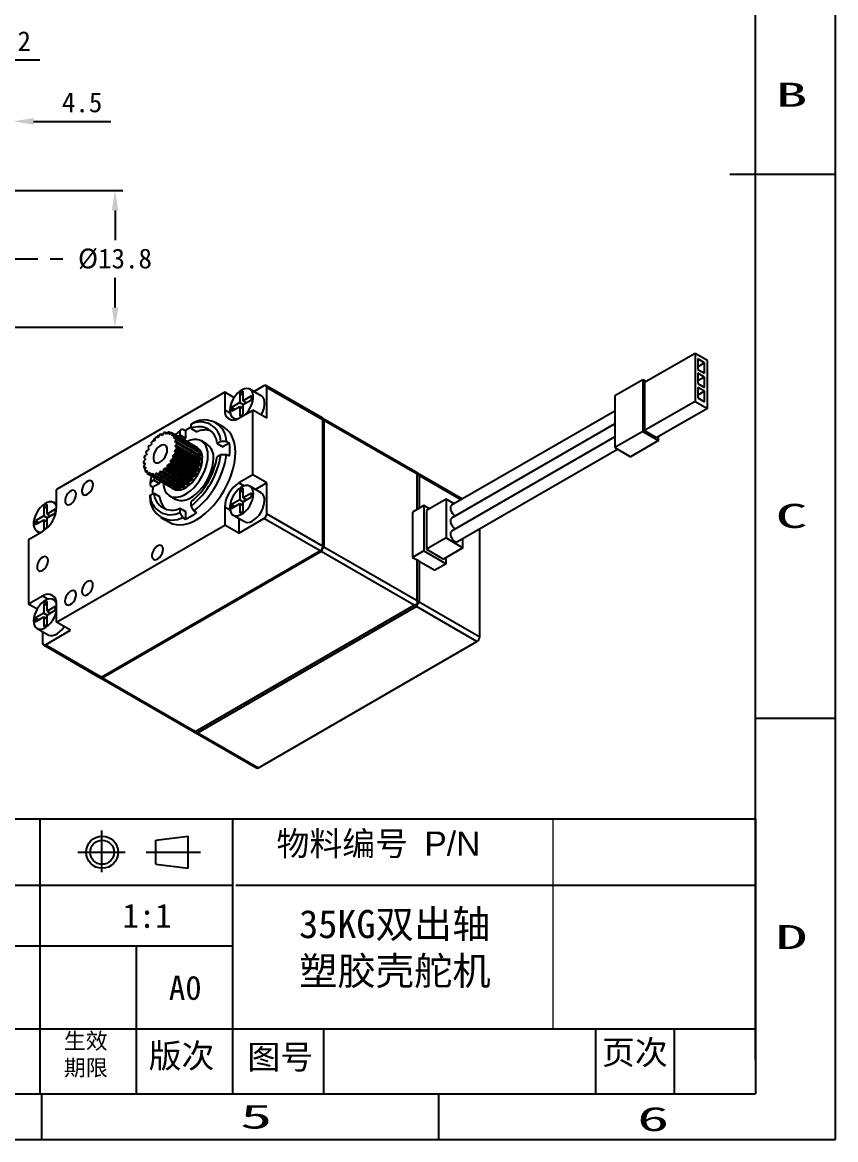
# Model space of a CAD drawing. Header units: millimetres. Extents: x 453 to 694, y 48 to 218.
# Drawn here: x 611.7 to 693.8, y 48.3 to 161 of the extents above; entities that cross this region are included whole.
import ezdxf
from ezdxf.enums import TextEntityAlignment as Align

# ---------------------------------------------------------------- set-up
doc = ezdxf.new("R2010")
doc.units = ezdxf.units.MM
doc.header["$PDSIZE"] = -1
doc.linetypes.add('ACAD_ISO04W100', pattern=[30.5, 24, -3, 0.5, -3])
doc.linetypes.add('CENTER', pattern=[10.16, 6.35, -1.27, 1.27, -1.27])
for name, color, linetype in [('中心线', 6, 'CENTER'), ('标注', 5, 'Continuous'), ('细实线', 5, 'Continuous')]:
    doc.layers.add(name, color=color, linetype=linetype)
doc.styles.add('style1', font='', dxfattribs={"height": 3.5})
doc.styles.get('style1').set_extended_font_data('FangSong_GB2312')
doc.dimstyles.new('副本 Standard', dxfattribs={"dimtxt": 2, "dimasz": 2, "dimexe": 0.8, "dimexo": 0.625, "dimgap": 0.9, "dimtad": 1, "dimtih": 1, "dimtoh": 1, "dimdsep": 46, "dimtxsty": 'Standard', "dimcen": 0.09, "dimclrd": 5, "dimclre": 5, "dimadec": 3, "dimazin": 2, "dimtfac": 1, "dimtdec": 4, "dimtofl": 0, "dimtmove": 0, "dimatfit": 3, "dimfxl": 0, "dimtolj": 1, "dimtzin": 0, "dimarcsym": 0})

# ---------------------------------------------------------------- blocks, each defined once
blk = doc.blocks.new('*D128')
at = {"layer": 'Defpoints', "color": 0}
for p in [(606.32, 157.22), (604.32, 147.15), (606.32, 143.47)]:
    blk.add_point(p, dxfattribs=at)
at = {"layer": '标注', "color": 5, "lineweight": -2}
for p, q in [((604.32, 147.77), (604.32, 158.02)), ((606.32, 144.09), (606.32, 158.02)), ((602.32, 157.22), (600.32, 157.22)), ((608.32, 157.22), (613.45, 157.22))]:
    blk.add_line(p, q, dxfattribs=at)
at = {"layer": '标注', "color": 5}
for points in [[(602.32, 157.55), (602.32, 156.89), (604.32, 157.22)], [(608.32, 157.55), (608.32, 156.89), (606.32, 157.22)]]:
    blk.add_solid(points, dxfattribs=at)
at = {"layer": '标注', "color": 0, "insert": (611.88, 159.12), "char_height": 2, "attachment_point": 5}
blk.add_mtext('\\A1;2', dxfattribs=at)
blk = doc.blocks.new('*D129')
at = {"layer": 'Defpoints', "color": 0}
for p in [(606.32, 151.03), (606.32, 141.68), (610.82, 140.15)]:
    blk.add_point(p, dxfattribs=at)
at = {"layer": '标注', "color": 5, "lineweight": -2}
for p, q in [((606.32, 142.3), (606.32, 151.83)), ((610.82, 140.77), (610.82, 151.83)), ((604.32, 151.03), (602.32, 151.03)), ((612.82, 151.03), (620.62, 151.03))]:
    blk.add_line(p, q, dxfattribs=at)
at = {"layer": '标注', "color": 5}
for points in [[(604.32, 151.37), (604.32, 150.7), (606.32, 151.03)], [(612.82, 151.37), (612.82, 150.7), (610.82, 151.03)]]:
    blk.add_solid(points, dxfattribs=at)
at = {"layer": '标注', "color": 0, "insert": (617.72, 152.93), "char_height": 2, "attachment_point": 5}
blk.add_mtext('\\A1;4.5', dxfattribs=at)
blk = doc.blocks.new('*D130')
at = {"layer": 'Defpoints', "color": 0}
for p in [(604.82, 144.05), (604.82, 130.25), (621.04, 130.25)]:
    blk.add_point(p, dxfattribs=at)
at = {"layer": '标注', "color": 5, "lineweight": -2}
for p, q in [((605.44, 144.05), (621.84, 144.05)), ((621.04, 142.05), (621.04, 139.05)), ((621.04, 132.25), (621.04, 135.25)), ((605.44, 130.25), (621.84, 130.25))]:
    blk.add_line(p, q, dxfattribs=at)
at = {"layer": '标注', "color": 5}
for points in [[(620.71, 142.05), (621.38, 142.05), (621.04, 144.05)], [(620.71, 132.25), (621.38, 132.25), (621.04, 130.25)]]:
    blk.add_solid(points, dxfattribs=at)
at = {"layer": '标注', "color": 0, "insert": (621.04, 137.15), "char_height": 2, "attachment_point": 5}
blk.add_mtext('\\A1;%%C13.8', dxfattribs=at)

msp = doc.modelspace()

# ---------------------------------------------------------------- linework, layer by layer
at = {"color": 5, "linetype": 'Continuous'}
for p, q in [((693.766, 48.296), (693.766, 218.256)), ((693.766, 145.655), (683.091, 145.655)), ((693.766, 90.786), (685.672, 90.786)), ((608.433, 80.669), (685.672, 80.669)), ((613.461, 80.669), (613.461, 52.915)), ((632.885, 80.669), (632.885, 75.451)), ((632.885, 75.813), (632.885, 66.269)), ((601.178, 73.956), (632.885, 73.956)), ((633.227, 73.956), (685.672, 73.956)), ((573.641, 67.846), (632.885, 67.846)), ((623.173, 67.846), (623.173, 52.915)), ((632.885, 66.269), (632.885, 52.915)), ((573.641, 59.486), (685.672, 59.486)), ((642.089, 59.486), (642.089, 52.915)), ((669.534, 59.486), (669.534, 52.915)), ((677.469, 59.486), (677.469, 52.915)), ((613.641, 48.296), (613.641, 52.915)), ((653.703, 48.296), (653.703, 52.915)), ((453.393, 48.296), (693.766, 48.296))]:
    msp.add_line(p, q, dxfattribs=at)
at = {"color": 7, "linetype": 'Continuous'}
for p, q in [((685.672, 56.389), (685.672, 213.637)), ((685.672, 80.669), (685.672, 52.915)), ((685.672, 80.669), (685.672, 52.915)), ((625.169, 78.505), (628.421, 78.902)), ((625.169, 78.505), (628.421, 78.902)), ((625.169, 76.077), (625.169, 78.505)), ((628.421, 75.672), (628.421, 78.902)), ((625.169, 76.077), (628.421, 75.672)), ((459.321, 52.915), (685.672, 52.915))]:
    msp.add_line(p, q, dxfattribs=at)
at = {"color": 7, "linetype": 'Continuous', "lineweight": 25}
for p, q in [((679.576, 127.613), (674.485, 124.674)), ((679.576, 127.613), (679.576, 122.779)), ((680.82, 126.895), (679.576, 127.613)), ((680.538, 126.666), (679.864, 127.055)), ((679.864, 127.055), (679.864, 126.01)), ((680.538, 126.666), (679.864, 126.278)), ((680.538, 125.621), (680.538, 126.666)), ((680.82, 122.061), (680.82, 126.895)), ((679.864, 126.01), (680.538, 125.621)), ((680.538, 125.229), (679.864, 125.618)), ((679.864, 125.618), (679.864, 124.573)), ((680.538, 125.229), (679.864, 124.841)), ((680.538, 124.184), (680.538, 125.229)), ((635.783, 123.354), (634.652, 124.007)), ((636.075, 124.348), (635.068, 123.767)), ((641.932, 121.103), (636.275, 124.368)), ((642.014, 120.919), (636.358, 124.185)), ((636.358, 121.082), (636.358, 124.185)), ((674.315, 124.968), (671.487, 123.335)), ((674.655, 124.772), (674.315, 124.968)), ((674.315, 124.968), (674.315, 119.742)), ((674.485, 124.674), (674.485, 119.84)), ((679.864, 124.573), (680.538, 124.184)), ((680.538, 123.792), (679.864, 124.181)), ((679.864, 124.181), (679.864, 123.136)), ((632.115, 123.695), (615.144, 113.898)), ((632.115, 123.695), (632.115, 121.899)), ((633.046, 123.158), (632.115, 123.695)), ((633.642, 123.613), (633.642, 122.65)), ((633.642, 123.613), (633.982, 123.418)), ((633.982, 122.846), (633.982, 123.809)), ((634.816, 123.328), (633.982, 122.846)), ((633.982, 122.454), (634.816, 122.936)), ((671.487, 123.335), (671.487, 118.11)), ((680.538, 123.792), (679.864, 123.403)), ((679.864, 123.136), (680.538, 122.747)), ((680.538, 122.747), (680.538, 123.792)), ((633.642, 122.65), (632.808, 122.168)), ((632.808, 121.777), (633.642, 122.258)), ((632.808, 122.168), (633.147, 121.972)), ((633.529, 121.082), (634.943, 121.899)), ((633.642, 122.65), (633.982, 122.454)), ((633.642, 122.258), (633.642, 121.295)), ((633.642, 122.258), (633.982, 122.062)), ((633.982, 122.846), (634.321, 122.65)), ((633.982, 121.491), (633.982, 122.454)), ((634.943, 115.366), (634.943, 121.899)), ((636.358, 121.082), (634.943, 121.899)), ((671.487, 121.807), (655.008, 112.295)), ((679.576, 122.779), (674.485, 119.84)), ((680.82, 122.061), (675.729, 119.122)), ((679.576, 122.779), (680.82, 122.061)), ((632.046, 120.147), (631.198, 120.637)), ((632.972, 121.097), (633.232, 120.947)), ((641.962, 121.085), (641.958, 121.083)), ((641.962, 121.085), (641.958, 121.083)), ((651.518, 115.569), (641.962, 121.085)), ((642.014, 108.181), (642.014, 120.919)), ((642.128, 120.854), (642.128, 108.116)), ((651.518, 115.433), (642.128, 120.854)), ((625.834, 119.397), (625.677, 119.487)), ((625.677, 119.487), (625.745, 119.357)), ((625.863, 119.408), (625.966, 119.611)), ((626.273, 119.547), (626.097, 119.648)), ((626.097, 119.648), (626.126, 119.482)), ((626.237, 119.496), (626.367, 119.68)), ((626.486, 119.674), (626.475, 119.482)), ((626.675, 119.564), (626.486, 119.674)), ((626.571, 119.457), (626.721, 119.612)), ((626.82, 119.562), (626.769, 119.356)), ((629.355, 118.099), (626.809, 119.568)), ((629.196, 118.19), (626.82, 119.562)), ((627.589, 119.823), (627.589, 119.392)), ((627.872, 119.99), (628.155, 119.827)), ((628.155, 119.827), (628.155, 119.066)), ((628.721, 120.045), (628.721, 120.476)), ((628.721, 120.045), (629.287, 119.719)), ((671.487, 120.501), (655.008, 110.988)), ((674.315, 119.742), (671.487, 118.11)), ((674.315, 119.742), (675.899, 118.828)), ((674.485, 119.84), (675.729, 119.122)), ((624.744, 118.483), (624.733, 118.662)), ((624.852, 118.806), (624.982, 118.771)), ((625.093, 118.885), (625.122, 119.085)), ((625.375, 119.13), (625.254, 119.2)), ((625.254, 119.2), (625.356, 119.115)), ((625.474, 119.201), (625.542, 119.408)), ((626.859, 119.304), (626.769, 119.356)), ((626.845, 119.294), (627.005, 119.41)), ((627.078, 119.32), (626.991, 119.113)), ((627.106, 119.047), (626.991, 119.113)), ((629.381, 118.039), (627.005, 119.41)), ((627.041, 119.018), (627.201, 119.088)), ((629.454, 117.949), (627.078, 119.32)), ((627.243, 118.963), (627.125, 118.768)), ((629.501, 117.397), (627.125, 118.768)), ((627.148, 118.646), (627.298, 118.665)), ((627.306, 118.514), (627.165, 118.343)), ((629.577, 117.717), (627.201, 119.088)), ((629.619, 117.592), (627.243, 118.963)), ((629.674, 117.294), (627.298, 118.665)), ((629.682, 117.142), (627.306, 118.514)), ((627.589, 119.392), (627.393, 119.231)), ((627.589, 119.392), (628.155, 119.066)), ((628.155, 119.066), (627.958, 118.905)), ((630.321, 118.465), (629.755, 118.791)), ((631.731, 118.738), (631.358, 118.522)), ((631.358, 118.522), (631.924, 118.196)), ((632.583, 118.576), (631.924, 118.196)), ((632.3, 118.739), (632.583, 118.576)), ((671.487, 119.194), (655.008, 109.682)), ((675.899, 118.828), (673.071, 117.195)), ((675.899, 118.828), (675.899, 119.22)), ((624.018, 117.25), (624.178, 117.365)), ((624.228, 117.519), (624.141, 117.625)), ((624.214, 117.799), (624.374, 117.867)), ((624.45, 118.017), (624.399, 118.165)), ((624.498, 118.329), (624.648, 118.346)), ((627.115, 117.454), (626.954, 117.362)), ((629.33, 115.99), (626.954, 117.362)), ((627.07, 117.712), (627.173, 117.629)), ((629.445, 116.341), (627.07, 117.712)), ((627.263, 118), (627.106, 117.864)), ((629.482, 116.493), (627.106, 117.864)), ((629.491, 116.082), (627.115, 117.454)), ((627.157, 118.202), (627.288, 118.169)), ((629.541, 116.972), (627.165, 118.343)), ((629.549, 116.258), (627.173, 117.629)), ((629.638, 116.628), (627.263, 118)), ((629.664, 116.797), (627.288, 118.169)), ((629.196, 118.19), (629.186, 118.151)), ((629.454, 117.949), (629.399, 117.819)), ((629.619, 117.592), (629.501, 117.397)), ((631.358, 117.216), (631.731, 117.431)), ((632.3, 117.433), (632.583, 117.27)), ((655.608, 108.642), (671.747, 117.959)), ((671.487, 118.11), (673.071, 117.195)), ((624.058, 116.471), (623.913, 116.555)), ((624.054, 116.548), (623.913, 116.555)), ((623.921, 116.716), (624.071, 116.87)), ((623.931, 116.231), (624.062, 116.415)), ((624.113, 116.136), (623.957, 116.091)), ((624.092, 117.01), (623.976, 117.077)), ((624.094, 117.018), (623.976, 117.077)), ((626.306, 116.286), (626.297, 116.095)), ((628.682, 114.914), (626.306, 116.286)), ((626.551, 116.403), (626.411, 116.412)), ((628.787, 115.04), (626.411, 116.412)), ((628.927, 115.031), (626.551, 116.403)), ((626.63, 116.723), (626.661, 116.559)), ((629.006, 115.352), (626.63, 116.723)), ((629.037, 115.187), (626.661, 116.559)), ((626.873, 116.91), (626.717, 116.867)), ((629.093, 115.496), (626.717, 116.867)), ((629.249, 115.539), (626.873, 116.91)), ((626.89, 117.209), (626.959, 117.081)), ((629.266, 115.837), (626.89, 117.209)), ((629.335, 115.709), (626.959, 117.081)), ((629.445, 116.341), (629.549, 116.258)), ((629.638, 116.628), (629.482, 116.493)), ((629.682, 117.142), (629.541, 116.972)), ((624.131, 115.991), (623.957, 116.091)), ((624.046, 115.824), (624.15, 116.027)), ((624.265, 115.81), (624.104, 115.716)), ((624.289, 115.609), (624.104, 115.716)), ((624.26, 115.523), (624.329, 115.73)), ((624.502, 115.589), (624.346, 115.452)), ((626.722, 114.08), (624.346, 115.452)), ((624.588, 115.539), (624.502, 115.589)), ((624.558, 115.344), (624.589, 115.545)), ((626.934, 113.973), (624.558, 115.344)), ((624.809, 115.487), (624.668, 115.316)), ((627.044, 113.944), (624.668, 115.316)), ((624.916, 115.425), (624.809, 115.487)), ((624.922, 115.301), (624.913, 115.481)), ((627.298, 113.929), (624.922, 115.301)), ((624.996, 115.091), (624.952, 114.824)), ((625.165, 115.511), (625.048, 115.316)), ((627.424, 113.945), (625.048, 115.316)), ((625.321, 115.422), (625.165, 115.511)), ((625.33, 115.395), (625.281, 115.544)), ((627.706, 114.024), (625.33, 115.395)), ((625.55, 115.66), (625.464, 115.453)), ((627.84, 114.082), (625.464, 115.453)), ((627.926, 114.289), (625.55, 115.66)), ((625.755, 115.621), (625.669, 115.729)), ((628.131, 114.249), (625.755, 115.621)), ((625.939, 115.924), (625.889, 115.718)), ((628.265, 114.347), (625.889, 115.718)), ((628.314, 114.552), (625.939, 115.924)), ((626.171, 115.964), (626.054, 116.024)), ((628.43, 114.653), (626.054, 116.024)), ((628.547, 114.592), (626.171, 115.964)), ((628.673, 114.723), (626.297, 116.095)), ((628.927, 115.031), (628.787, 115.04)), ((629.006, 115.352), (629.037, 115.187)), ((629.249, 115.539), (629.093, 115.496)), ((629.266, 115.837), (629.335, 115.709)), ((629.491, 116.082), (629.33, 115.99)), ((634.943, 115.366), (633.529, 114.55)), ((636.358, 114.55), (634.943, 115.366)), ((651.518, 115.569), (651.518, 115.433)), ((651.518, 115.499), (651.579, 115.534)), ((651.518, 111.873), (651.518, 115.433)), ((656.099, 112.924), (651.579, 115.534)), ((651.744, 115.303), (651.744, 112.004)), ((615.144, 112.102), (615.144, 113.898)), ((624.576, 114.28), (624.859, 114.117)), ((624.952, 114.824), (624.579, 114.609)), ((625.518, 114.498), (624.859, 114.117)), ((624.952, 114.824), (625.518, 114.498)), ((625.559, 114.751), (625.518, 114.498)), ((626.732, 114.089), (626.722, 114.08)), ((626.786, 114.039), (626.955, 113.941)), ((627.117, 114.034), (627.044, 113.944)), ((627.532, 114.124), (627.424, 113.945)), ((627.926, 114.289), (627.84, 114.082)), ((628.314, 114.552), (628.265, 114.347)), ((628.547, 114.592), (628.43, 114.653)), ((628.682, 114.914), (628.673, 114.723)), ((633.982, 113.048), (633.982, 114.011)), ((635.783, 113.555), (634.652, 114.209)), ((636.358, 114.55), (635.209, 113.887)), ((636.358, 111.447), (636.358, 114.55)), ((624.579, 113.302), (624.952, 113.518)), ((624.952, 113.518), (625.518, 113.191)), ((626.555, 113.249), (627.121, 112.922)), ((633.642, 112.852), (632.808, 112.37)), ((633.642, 113.815), (633.642, 112.852)), ((633.642, 113.815), (633.982, 113.619)), ((633.642, 112.852), (633.982, 112.656)), ((634.816, 113.529), (633.982, 113.048)), ((633.982, 112.656), (634.816, 113.137)), ((633.982, 113.048), (634.321, 112.852)), ((654.46, 112.918), (652.48, 111.775)), ((654.46, 112.918), (654.46, 108.999)), ((655.274, 112.448), (654.46, 112.918)), ((613.843, 112.184), (613.843, 111.22)), ((613.843, 112.184), (614.183, 111.988)), ((614.183, 111.416), (614.183, 112.38)), ((615.017, 111.898), (614.183, 111.416)), ((615.144, 112.409), (614.853, 112.577)), ((627.589, 111.995), (628.155, 111.668)), ((627.589, 111.995), (627.589, 111.564)), ((628.155, 111.668), (628.155, 110.907)), ((628.721, 112.217), (628.721, 112.648)), ((629.004, 111.724), (629.287, 111.56)), ((632.115, 112.1), (632.115, 110.304)), ((632.808, 111.978), (633.642, 112.46)), ((632.808, 112.37), (633.147, 112.174)), ((633.642, 112.46), (633.642, 111.496)), ((633.642, 112.46), (633.982, 112.264)), ((633.982, 111.692), (633.982, 112.656)), ((652.197, 112.265), (651.065, 111.612)), ((651.065, 111.612), (651.065, 107.039)), ((652.763, 111.938), (652.197, 112.265)), ((652.197, 112.265), (652.197, 107.692)), ((652.48, 111.775), (652.48, 107.856)), ((613.843, 111.22), (613.009, 110.739)), ((613.009, 110.347), (613.843, 110.828)), ((613.009, 110.739), (613.349, 110.543)), ((613.843, 111.22), (614.183, 111.024)), ((613.843, 110.828), (613.843, 109.865)), ((613.843, 110.828), (614.183, 110.632)), ((614.183, 111.024), (615.017, 111.506)), ((614.183, 111.416), (614.522, 111.22)), ((614.183, 110.061), (614.183, 111.024)), ((625.678, 111.076), (626.527, 110.586)), ((627.872, 111.07), (628.155, 110.907)), ((632.972, 111.299), (634.103, 110.645)), ((633.529, 110.977), (633.529, 109.488)), ((633.529, 109.488), (636.075, 110.957)), ((641.732, 107.692), (636.075, 110.957)), ((636.358, 111.447), (642.014, 108.181)), ((612.316, 108.836), (613.73, 109.653)), ((613.173, 109.667), (613.464, 109.499)), ((615.144, 100.507), (632.115, 110.304)), ((633.529, 109.488), (632.115, 110.304)), ((657.854, 99.038), (657.854, 109.939)), ((612.316, 108.836), (612.316, 102.304)), ((654.46, 108.999), (652.48, 107.856)), ((654.46, 108.999), (656.157, 108.019)), ((656.157, 108.019), (656.157, 108.959)), ((619.67, 94.956), (641.732, 107.692)), ((641.845, 107.626), (619.783, 94.89)), ((651.235, 102.205), (641.845, 107.626)), ((641.932, 107.903), (641.962, 107.885)), ((642.128, 108.116), (651.518, 102.695)), ((652.197, 107.692), (651.065, 107.039)), ((652.197, 107.692), (654.46, 106.386)), ((652.48, 107.856), (654.177, 106.876)), ((656.157, 108.019), (654.177, 106.876)), ((651.065, 107.039), (651.518, 106.778)), ((651.518, 102.695), (651.518, 106.778)), ((651.518, 106.778), (651.744, 106.647)), ((651.744, 106.647), (651.744, 102.565)), ((651.744, 106.647), (653.328, 105.733)), ((654.46, 106.386), (653.328, 105.733)), ((654.46, 106.386), (654.46, 107.039)), ((613.73, 103.12), (612.316, 102.304)), ((614.183, 101.618), (614.183, 102.581)), ((615.113, 102.629), (614.853, 102.779)), ((651.518, 102.695), (651.518, 102.369)), ((613.173, 101.809), (612.316, 102.304)), ((613.843, 102.385), (613.843, 101.422)), ((613.843, 102.385), (614.183, 102.189)), ((615.017, 102.099), (614.183, 101.618)), ((614.183, 101.226), (615.017, 101.707)), ((614.183, 101.618), (614.522, 101.422)), ((615.144, 100.507), (615.144, 102.304)), ((629.173, 89.469), (651.235, 102.205)), ((651.461, 102.075), (629.4, 89.339)), ((657.571, 98.548), (651.461, 102.075)), ((651.518, 102.369), (651.579, 102.334)), ((651.744, 102.565), (657.854, 99.038)), ((613.843, 101.422), (613.009, 100.94)), ((613.009, 100.548), (613.843, 101.03)), ((613.009, 100.94), (613.349, 100.744)), ((613.843, 101.422), (614.183, 101.226)), ((613.843, 101.03), (613.843, 100.067)), ((613.843, 101.03), (614.183, 100.834)), ((614.183, 100.262), (614.183, 101.226)), ((616.559, 99.691), (615.144, 100.507)), ((613.173, 99.869), (614.304, 99.216)), ((613.73, 99.547), (613.73, 98.385)), ((614.013, 98.221), (616.559, 99.691)), ((613.813, 98.201), (619.47, 94.936)), ((614.013, 98.221), (619.67, 94.956)), ((635.509, 85.812), (657.571, 98.548)), ((619.5, 94.923), (619.5, 94.918)), ((619.5, 94.918), (629.056, 89.402)), ((619.783, 94.89), (629.173, 89.469)), ((629.117, 89.367), (629.117, 89.437)), ((629.117, 89.367), (635.309, 85.792)), ((629.4, 89.339), (635.509, 85.812))]:
    msp.add_line(p, q, dxfattribs=at)
at = {"color": 8, "linetype": 'Continuous', "lineweight": 25}
for p, q in [((632.651, 121.589), (632.115, 121.899)), ((655.982, 112.856), (651.744, 115.303)), ((634.066, 114.24), (633.529, 114.55)), ((632.651, 111.791), (632.115, 112.1)), ((614.267, 102.81), (613.73, 103.12))]:
    msp.add_line(p, q, dxfattribs=at)
at = {"color": 5, "lineweight": 13}
msp.add_line((665.258, 59.486), (665.258, 80.669), dxfattribs=at)
at = {"color": 7, "linetype": 'Continuous', "lineweight": 25, "flags": 128}
for points in [[(634.174, 121.455), (634.335, 121.622), (634.539, 121.887), (634.713, 122.179), (634.851, 122.486), (634.945, 122.796), (634.994, 123.096), (634.994, 123.373), (634.945, 123.617), (634.851, 123.817), (634.713, 123.966), (634.539, 124.057), (634.335, 124.086), (634.11, 124.052), (633.872, 123.957), (633.632, 123.804), (633.399, 123.6), (633.184, 123.353), (632.994, 123.074), (632.837, 122.773), (632.72, 122.463), (632.648, 122.156), (632.624, 121.866), (632.624, 121.866)], [(635.783, 121.414), (635.845, 121.526), (635.982, 121.833), (636.077, 122.143), (636.125, 122.442), (636.125, 122.72), (636.077, 122.964), (635.982, 123.164), (635.845, 123.313), (635.783, 123.354)], [(632.624, 121.866), (632.648, 121.604), (632.72, 121.381), (632.837, 121.206), (632.994, 121.085), (633.184, 121.025), (633.399, 121.027), (633.442, 121.035)], [(626.527, 110.586), (626.853, 110.438), (627.21, 110.352), (627.593, 110.328), (627.997, 110.368), (628.418, 110.471), (628.85, 110.636), (629.287, 110.86), (629.724, 111.14), (630.155, 111.474), (630.576, 111.857), (630.98, 112.284), (631.363, 112.749), (631.72, 113.248), (632.047, 113.773), (632.338, 114.318), (632.592, 114.877), (632.803, 115.441), (632.971, 116.005), (633.092, 116.561), (633.165, 117.101), (633.19, 117.62), (633.165, 118.111), (633.092, 118.567), (632.971, 118.982), (632.803, 119.353), (632.592, 119.673), (632.338, 119.939), (632.047, 120.147), (632.046, 120.147)], [(627.589, 119.823), (627.146, 119.452), (627.094, 119.404)], [(626.317, 117.898), (626.29, 118.103), (626.214, 118.263), (626.092, 118.365), (625.935, 118.402), (625.753, 118.372), (625.561, 118.276), (625.373, 118.122), (625.202, 117.921), (625.061, 117.688), (624.961, 117.44), (624.909, 117.196), (624.909, 116.974), (624.961, 116.79), (625.061, 116.658), (625.202, 116.587), (625.373, 116.583), (625.561, 116.647), (625.753, 116.773), (625.935, 116.952), (626.092, 117.171), (626.214, 117.414), (626.29, 117.662), (626.317, 117.898)], [(630.418, 117.326), (630.393, 117.701), (630.317, 118.038), (630.194, 118.331), (630.025, 118.571), (629.814, 118.755), (629.566, 118.877), (629.287, 118.936), (628.982, 118.93), (628.659, 118.858), (628.324, 118.723), (628.297, 118.71)], [(625.897, 114.557), (625.918, 114.339), (625.993, 114.002), (626.117, 113.709), (626.286, 113.469), (626.496, 113.285), (626.744, 113.163), (627.024, 113.104), (627.328, 113.11), (627.652, 113.182), (627.986, 113.317), (628.324, 113.512), (628.659, 113.763), (628.982, 114.065), (629.287, 114.41), (629.566, 114.792), (629.814, 115.2), (630.025, 115.627), (630.194, 116.063), (630.317, 116.498), (630.393, 116.922), (630.418, 117.326)], [(626.955, 113.941), (627.146, 113.862), (627.391, 113.829), (627.658, 113.859), (627.94, 113.952), (628.227, 114.104), (628.513, 114.311), (628.788, 114.567), (629.045, 114.865), (629.276, 115.196), (629.476, 115.551), (629.637, 115.92), (629.755, 116.291), (629.828, 116.654), (629.852, 117)], [(627.121, 112.922), (627.31, 112.836), (627.589, 112.777), (627.894, 112.784), (628.217, 112.855), (628.552, 112.99), (628.89, 113.185), (629.224, 113.437), (629.548, 113.738), (629.852, 114.084), (630.132, 114.465), (630.38, 114.874), (630.59, 115.301), (630.76, 115.737), (630.883, 116.171), (630.958, 116.596), (630.984, 117)], [(624.698, 115.264), (624.678, 115.179), (624.579, 114.609)], [(651.579, 115.534), (651.571, 115.529), (651.548, 115.516), (651.518, 115.499)], [(618.821, 114.388), (618.796, 114.566), (618.723, 114.699), (618.608, 114.776), (618.462, 114.789), (618.298, 114.737), (618.13, 114.626), (617.973, 114.464), (617.841, 114.266), (617.746, 114.051), (617.696, 113.836), (617.696, 113.641), (617.746, 113.484), (617.841, 113.378), (617.973, 113.332), (618.13, 113.352), (618.298, 113.434), (618.462, 113.573), (618.608, 113.754), (618.723, 113.963), (618.796, 114.181), (618.821, 114.388)], [(635, 113.439), (634.976, 113.701), (634.904, 113.925), (634.787, 114.1), (634.63, 114.22), (634.44, 114.28), (634.225, 114.278), (633.992, 114.213), (633.752, 114.089), (633.514, 113.91), (633.289, 113.683), (633.085, 113.419), (632.911, 113.127), (632.773, 112.82), (632.679, 112.51), (632.63, 112.21), (632.63, 111.933), (632.679, 111.689), (632.773, 111.488), (632.911, 111.34), (633.085, 111.249), (633.289, 111.22), (633.514, 111.254), (633.752, 111.349), (633.992, 111.501), (634.225, 111.705), (634.44, 111.952), (634.63, 112.232), (634.787, 112.533), (634.904, 112.843), (634.976, 113.149), (635, 113.439)], [(617.124, 113.408), (617.099, 113.586), (617.026, 113.72), (616.911, 113.796), (616.765, 113.809), (616.601, 113.758), (616.433, 113.646), (616.276, 113.484), (616.144, 113.287), (616.049, 113.071), (615.999, 112.856), (615.999, 112.661), (616.049, 112.504), (616.144, 112.398), (616.276, 112.353), (616.433, 112.372), (616.601, 112.455), (616.765, 112.593), (616.911, 112.775), (617.026, 112.984), (617.099, 113.201), (617.124, 113.408)], [(634.103, 110.645), (634.216, 110.596), (634.42, 110.567), (634.646, 110.601), (634.883, 110.696), (635.123, 110.848), (635.356, 111.052), (635.572, 111.299), (635.762, 111.579), (635.918, 111.88), (636.035, 112.19), (636.107, 112.496), (636.131, 112.786)], [(615.144, 112.194), (615.105, 112.294), (614.988, 112.469), (614.831, 112.589), (614.641, 112.649), (614.426, 112.647), (614.193, 112.582), (613.953, 112.458), (613.715, 112.278), (613.49, 112.052), (613.286, 111.787), (613.112, 111.496), (612.974, 111.188), (612.88, 110.879), (612.831, 110.579), (612.831, 110.301), (612.88, 110.057), (612.974, 109.857), (613.112, 109.708), (613.286, 109.618), (613.49, 109.589), (613.651, 109.607)], [(655.008, 112.295), (654.983, 112.277), (654.909, 112.173), (654.884, 112.02), (654.909, 111.837), (654.983, 111.648), (655.096, 111.473), (655.234, 111.335), (655.382, 111.25), (655.435, 111.234)], [(655.008, 110.988), (654.983, 110.971), (654.909, 110.866), (654.884, 110.713), (654.909, 110.531), (654.983, 110.341), (655.096, 110.167), (655.234, 110.028), (655.382, 109.943), (655.435, 109.928)], [(655.008, 109.682), (654.983, 109.665), (654.909, 109.56), (654.884, 109.407), (654.909, 109.225), (654.983, 109.035), (655.096, 108.86), (655.234, 108.722), (655.382, 108.637), (655.52, 108.615), (655.608, 108.642)], [(625.892, 107.855), (625.867, 108.033), (625.794, 108.166), (625.679, 108.243), (625.533, 108.256), (625.369, 108.204), (625.201, 108.093), (625.044, 107.931), (624.912, 107.733), (624.817, 107.518), (624.767, 107.303), (624.767, 107.108), (624.817, 106.951), (624.912, 106.845), (625.044, 106.799), (625.201, 106.819), (625.369, 106.901), (625.533, 107.04), (625.679, 107.221), (625.794, 107.43), (625.867, 107.648), (625.892, 107.855)], [(614.296, 106.713), (614.271, 106.891), (614.198, 107.024), (614.083, 107.101), (613.937, 107.114), (613.772, 107.062), (613.604, 106.951), (613.447, 106.789), (613.316, 106.591), (613.221, 106.376), (613.171, 106.161), (613.171, 105.966), (613.221, 105.809), (613.316, 105.703), (613.447, 105.657), (613.604, 105.677), (613.772, 105.759), (613.937, 105.898), (614.083, 106.079), (614.198, 106.288), (614.271, 106.506), (614.296, 106.713)], [(617.69, 103.61), (617.715, 103.432), (617.788, 103.299), (617.903, 103.222), (618.049, 103.209), (618.213, 103.261), (618.382, 103.372), (618.539, 103.534), (618.67, 103.731), (618.765, 103.947), (618.815, 104.162), (618.815, 104.357), (618.765, 104.514), (618.67, 104.62), (618.539, 104.665), (618.382, 104.646), (618.213, 104.563), (618.049, 104.425), (617.903, 104.243), (617.788, 104.035), (617.715, 103.817), (617.69, 103.61)], [(615.142, 102.403), (615.052, 102.589), (614.914, 102.738), (614.74, 102.828), (614.536, 102.857), (614.311, 102.824), (614.073, 102.729), (613.833, 102.576), (613.6, 102.372), (613.385, 102.125), (613.195, 101.846), (613.038, 101.545), (612.921, 101.235), (612.849, 100.928), (612.825, 100.638)], [(615.993, 102.63), (616.018, 102.452), (616.091, 102.319), (616.206, 102.242), (616.352, 102.229), (616.516, 102.281), (616.684, 102.392), (616.841, 102.554), (616.973, 102.752), (617.068, 102.967), (617.118, 103.182), (617.118, 103.377), (617.068, 103.534), (616.973, 103.64), (616.841, 103.686), (616.684, 103.666), (616.516, 103.584), (616.352, 103.445), (616.206, 103.264), (616.091, 103.055), (616.018, 102.837), (615.993, 102.63)], [(612.825, 100.638), (612.849, 100.376), (612.921, 100.153), (613.038, 99.977), (613.195, 99.857), (613.385, 99.797), (613.6, 99.799), (613.833, 99.864), (614.073, 99.989), (614.311, 100.168), (614.536, 100.394), (614.74, 100.659), (614.914, 100.951), (615.052, 101.258), (615.144, 101.559)], [(614.304, 99.216), (614.326, 99.204), (614.516, 99.144), (614.732, 99.146), (614.965, 99.211), (615.205, 99.335), (615.442, 99.515), (615.668, 99.741), (615.872, 100.006), (615.911, 100.065)]]:
    msp.add_lwpolyline(points, dxfattribs=at)
at = {"color": 7, "linetype": 'Continuous'}
for radius in [1.619, 1.214]:
    msp.add_circle((619.742, 77.291), radius, dxfattribs=at)
at = {"color": 7, "linetype": 'Continuous', "lineweight": 25}
for centre, radius, start, end in [((636.185, 124.213), 0.175, 350.78596, 129.20329), ((634.481, 122.552), 1.353, 111.66832, 128.3263), ((633.477, 123.132), 1.353, 351.67236, 8.32764), ((632.977, 121.759), 0.873, 170.78596, 309.20329), ((634.147, 121.972), 1.353, 171.67236, 188.32764), ((629.659, 118.624), 2.076, 3.12906, 116.86019), ((630.057, 118.662), 2.244, 1.98778, 118.00147), ((633.143, 122.552), 1.353, 291.66832, 308.3263), ((641.818, 120.941), 0.197, 353.70115, 54.98667), ((626.74, 117.49), 2.262, 118.01152, 121.98311), ((626.435, 118.19), 1.496, 103.06882, 108.30013), ((626.314, 118.392), 1.107, 93.95959, 99.73552), ((626.369, 118.686), 0.994, 83.27103, 90.14165), ((626.408, 118.872), 0.803, 59.14905, 67.07118), ((631.618, 115.205), 5.775, 120.11461, 126.84751), ((629.52, 118.384), 1.843, 4.29428, 115.69497), ((630.133, 117.732), 2.16, 74.22393, 113.07574), ((627.731, 116.271), 3.716, 143.48735, 146.06243), ((627.751, 116.293), 3.836, 139.08115, 141.87372), ((625.828, 118.378), 1.027, 107.11923, 155.99812), ((627.355, 116.588), 3.224, 134.55585, 137.38664), ((627.244, 116.789), 3.126, 129.54601, 132.74665), ((626.863, 117.156), 2.472, 124.18349, 127.56302), ((626.477, 117.824), 1.699, 111.16612, 115.50531), ((626.324, 118.708), 0.788, 71.7142, 78.95532), ((626.331, 118.743), 0.754, 46.96571, 54.42807), ((626.135, 118.596), 1, 24.96167, 31.13998), ((626.328, 118.791), 0.918, 35.20771, 42.45629), ((625.634, 118.433), 1.529, 8.02079, 12.67657), ((625.951, 118.598), 1.343, 15.75797, 21.38072), ((625.253, 118.474), 2.053, 1.10144, 5.33778), ((629.41, 117.17), 1.583, 353.81962, 54.8682), ((627.433, 117.923), 5.191, 352.77102, 7.22898), ((627.232, 116.381), 3.329, 164.85837, 167.92754), ((627.831, 116.188), 3.959, 155.98673, 158.72099), ((627.413, 116.383), 3.381, 160.37126, 163.114), ((627.779, 116.236), 3.776, 151.84999, 154.39803), ((628.005, 116.107), 4.151, 147.63582, 150.28515), ((623.573, 118.683), 3.63, 336.04588, 338.66183), ((624.123, 118.506), 3.052, 344.92478, 347.86114), ((623.643, 118.697), 3.688, 340.30924, 343.17602), ((624.893, 118.392), 2.272, 355.1888, 358.76393), ((624.394, 118.519), 2.915, 349.74684, 353.10063), ((623.645, 118.624), 8.174, 308.39086, 351.60914), ((623.58, 118.661), 8.806, 308.01737, 351.98263), ((628.771, 117.483), 0.825, 42.3594, 59.03439), ((628.679, 117.131), 1.181, 353.62949, 55.05833), ((628.558, 117.322), 1.093, 21.1414, 34.96024), ((628.013, 117.144), 1.668, 5.13833, 15.55904), ((626.391, 116.505), 2.478, 175.10795, 178.84478), ((625.583, 116.46), 1.668, 187.91551, 192.78185), ((625.936, 116.587), 1.882, 181.19309, 185.24612), ((626.724, 116.546), 2.672, 169.8194, 173.02807), ((625.297, 116.473), 1.231, 195.87959, 201.2591), ((623.647, 118.586), 3.516, 319.14157, 321.8133), ((623.295, 118.818), 4.054, 323.42912, 326.12066), ((623.414, 118.757), 3.805, 327.69314, 330.22783), ((623.243, 118.857), 4.119, 331.79237, 334.45565), ((624.06, 118.384), 7.391, 309.09329, 350.90671), ((626.498, 117.135), 3.052, 344.92478, 347.86114), ((627.302, 117.019), 2.239, 356.19163, 358.77871), ((626.366, 117.224), 3.326, 343.10611, 349.67981), ((627.206, 117.1), 2.476, 352.97454, 0.97819), ((625.037, 116.282), 1.091, 204.82202, 211.27963), ((624.823, 116.122), 0.822, 226.79712, 234.59666), ((624.951, 116.296), 0.841, 215.36442, 222.29958), ((624.878, 116.222), 0.736, 239.32028, 246.89995), ((624.83, 116.16), 0.86, 251.55059, 259.11892), ((624.913, 116.393), 0.911, 263.41959, 269.99309), ((624.842, 116.505), 1.207, 273.82901, 279.8661), ((624.853, 116.847), 1.372, 283.18198, 288.18696), ((624.663, 117.125), 1.854, 291.068, 295.60343), ((624.573, 117.489), 2.074, 298.09745, 301.89718), ((624.243, 117.854), 2.697, 304.10707, 307.63945), ((624.111, 118.131), 2.866, 309.61526, 312.6774), ((623.706, 118.473), 3.517, 314.49183, 317.45066), ((625.848, 117.312), 3.832, 317.48685, 323.46802), ((626.023, 117.214), 3.516, 319.14157, 321.8133), ((625.79, 117.385), 3.805, 327.69314, 330.22783), ((625.594, 117.498), 4.147, 326.12334, 331.79763), ((625.949, 117.311), 3.63, 336.04588, 338.66183), ((625.768, 117.417), 3.955, 334.42574, 340.28198), ((630.529, 113.432), 5.711, 173.11259, 179.92209), ((627.189, 114.737), 0.806, 234.64243, 251.5778), ((627.228, 114.923), 0.996, 259.35685, 274.05582), ((627.162, 115.418), 1.497, 280.08399, 291.28496), ((626.858, 116.118), 2.26, 295.74418, 304.25044), ((626.973, 116.075), 2.024, 298.07329, 300.3256), ((626.355, 116.817), 3.123, 307.71867, 314.57399), ((626.487, 116.76), 2.866, 309.61526, 312.6774), ((635.185, 111.961), 3.074, 122.60548, 177.39452), ((634.481, 112.754), 1.353, 111.66832, 128.3263), ((626.819, 113.052), 2.244, 181.98778, 298.00147), ((626.652, 113.416), 2.076, 183.12906, 296.86019), ((626.79, 113.656), 1.843, 184.29428, 295.69497), ((627.662, 113.451), 2.16, 186.91914, 225.77912), ((633.477, 113.333), 1.353, 351.67236, 8.32764), ((635.295, 112.871), 0.841, 354.20154, 54.48628), ((612.074, 112.242), 3.074, 302.60548, 357.39452), ((614.682, 111.123), 1.353, 111.66832, 128.3263), ((613.678, 111.702), 1.353, 351.67236, 8.32764), ((634.147, 112.174), 1.353, 171.67236, 188.32764), ((633.143, 112.753), 1.353, 291.66832, 308.3263), ((614.348, 110.543), 1.353, 171.67236, 188.32764), ((626.147, 115.693), 5.19, 292.76716, 307.22746), ((635.744, 111.475), 0.615, 302.60548, 357.39452), ((613.344, 111.122), 1.353, 291.66832, 308.3263), ((641.4, 108.209), 0.615, 302.60548, 357.39452), ((614.282, 102.443), 0.873, 350.78596, 129.20329), ((614.682, 101.324), 1.353, 111.66832, 128.3263), ((613.678, 101.903), 1.353, 351.67236, 8.32764), ((614.348, 100.744), 1.353, 171.67236, 188.32764), ((613.344, 101.324), 1.353, 291.66832, 308.3263), ((613.903, 98.357), 0.175, 170.78596, 309.20329), ((657.24, 99.066), 0.615, 302.60548, 357.39452), ((619.553, 95.119), 0.201, 245.69288, 305.61758), ((635.392, 85.975), 0.201, 245.69288, 305.61758)]:
    msp.add_arc(centre, radius, start, end, dxfattribs=at)
for centre, major_axis, ratio, start_param, end_param in [((641.562, 120.854), (0.566, 0), 0.5773815, 0, 0.7853982), ((651.179, 115.303), (0.566, 0), 0.5773815, 0, 0.7853982), ((641.562, 108.116), (-0.283, 0.49), 0.5773346, 3.141552, 3.9269502), ((641.562, 108.116), (0.566, 0), 0.5773815, 5.4977871, 6.2831853), ((651.518, 102.369), (0.4, 0.231), 0.0000704, 3.9269502, 4.7123483), ((651.179, 102.565), (-0.283, 0.49), 0.5773346, 3.141552, 3.9269502), ((651.179, 102.565), (0.566, 0), 0.5773815, 5.4977871, 6.2831853), ((619.5, 95.38), (-0.283, 0.49), 0.5773346, 2.3561539, 3.141552), ((629.456, 89.633), (0.4, 0.231), 0.0000704, 3.141552, 3.9269502), ((629.117, 89.829), (-0.283, 0.49), 0.5773346, 2.3561539, 3.141552)]:
    msp.add_ellipse(centre, major_axis=major_axis, ratio=ratio, start_param=start_param, end_param=end_param, dxfattribs=at)
for points in [[(628.721, 120.476), (628.815, 120.532), (628.909, 120.587), (629.004, 120.643)], [(627.872, 119.99), (627.778, 119.934), (627.684, 119.879), (627.589, 119.823)], [(632.3, 118.739), (632.11, 118.739), (631.921, 118.738), (631.731, 118.738)], [(631.731, 117.431), (631.921, 117.432), (632.11, 117.432), (632.3, 117.433)], [(624.579, 114.609), (624.578, 114.499), (624.577, 114.39), (624.576, 114.28)], [(624.576, 112.974), (624.577, 113.083), (624.578, 113.193), (624.579, 113.302)], [(629.004, 111.724), (628.909, 111.888), (628.815, 112.053), (628.721, 112.217)], [(627.589, 111.564), (627.684, 111.4), (627.778, 111.235), (627.872, 111.07)]]:
    msp.add_open_spline(points, degree=3, dxfattribs=at)
at = {"layer": '中心线'}
msp.add_line((556.093, 137.146), (616.382, 137.146), dxfattribs=at)
at = {"layer": '中心线', "color": 6, "linetype": 'ACAD_ISO04W100'}
for p, q in [((619.688, 79.479), (619.688, 75.292)), ((617.289, 77.291), (622.062, 77.291)), ((617.289, 77.291), (622.062, 77.291)), ((624.171, 77.291), (629.653, 77.291))]:
    msp.add_line(p, q, dxfattribs=at)

# ---------------------------------------------------------------- texts
at = {"color": 5, "linetype": 'Continuous', "width": 1.99836}
for s, p, p2 in [('B', (687.696, 152.498), (690.933, 152.498)), ('C', (687.696, 110.008), (690.933, 110.008)), ('D', (687.696, 67.518), (690.933, 67.518)), ('5', (633.672, 49.413), (636.91, 49.413)), ('6', (673.735, 49.167), (676.972, 49.167))]:
    msp.add_text(s, height=2.43, dxfattribs=at).set_placement(p, p2, align=Align.FIT)
at = {"color": 0, "lineweight": 13, "attachment_point": 1, "style": 'style1'}
for s, insert, char_height, width in [('{\\fSimSun|b0|i0|c134|p54;物料编号 \\fArial Unicode MS|b0|i0|c0|p34;P/N}', (637.345, 79.383), 2.43, 22.47382), ('{\\fSimSun|b0|i0|c134|p2;\\H0.8x;生效\\P期限}', (615.879, 59.071), 2.025, 12.97507), ('{\\fSimSun|b0|i0|c134|p2;\\H1.2x; 页次}', (668.538, 58.314), 2.025, 12.97507), ('{\\H1.2x;版次}', (624.439, 57.973), 2.025, 12.97507), ('{\\fSimSun|b0|i0|c134|p2;图号}', (634.401, 57.854), 2.43, 12.97507)]:
    msp.add_mtext(s, dxfattribs=dict(at, insert=insert, char_height=char_height, width=width))
at = {"layer": '标注', "color": 0, "lineweight": 13, "char_height": 2.43, "attachment_point": 1}
for s, insert, width in [('{\\fSimSun|b0|i0|c134|p2;1:1}', (621.791, 72.097), 14.91289), ('{\\fSimSun|b0|i0|c134|p2;A0}', (626.479, 64.831), 10.7352)]:
    msp.add_mtext(s, dxfattribs=dict(at, insert=insert, width=width))
at = {"layer": '细实线', "color": 3, "lineweight": 13, "insert": (639.618, 76.192), "char_height": 2.835, "width": 32.03133, "attachment_point": 1}
msp.add_mtext('{\\C0;\\P\\fSimSun|b0|i0|c134|p2;35KG双出轴\\P塑胶壳舵机}', dxfattribs=at)

# ---------------------------------------------------------------- dimensions: what is measured, and where the dimension line sits
at = {"layer": '标注', "color": 0}
dim = msp.add_linear_dim(base=(606.318, 157.22), p1=(604.318, 147.146), p2=(606.318, 143.467), dimstyle='副本 Standard', dxfattribs=at)
dim.commit()
dim.dimension.update_dxf_attribs({"geometry": '*D128', "text_midpoint": (611.884, 159.12)})
dim = msp.add_linear_dim(base=(606.318, 151.032), p1=(610.818, 140.145), p2=(606.318, 141.676), dimstyle='副本 Standard', dxfattribs=at)
dim.commit()
dim.dimension.update_dxf_attribs({"geometry": '*D129', "text_midpoint": (617.718, 151.032), "dimtype": 160})
dim = msp.add_linear_dim(base=(621.042, 130.246), p1=(604.818, 144.046), p2=(604.818, 130.246), angle=90, text='%%C<>', dimstyle='副本 Standard', dxfattribs=at)
dim.commit()
dim.dimension.update_dxf_attribs({"geometry": '*D130', "text_midpoint": (621.042, 137.146), "dimtype": 160})

doc.saveas('drawing.dxf')
